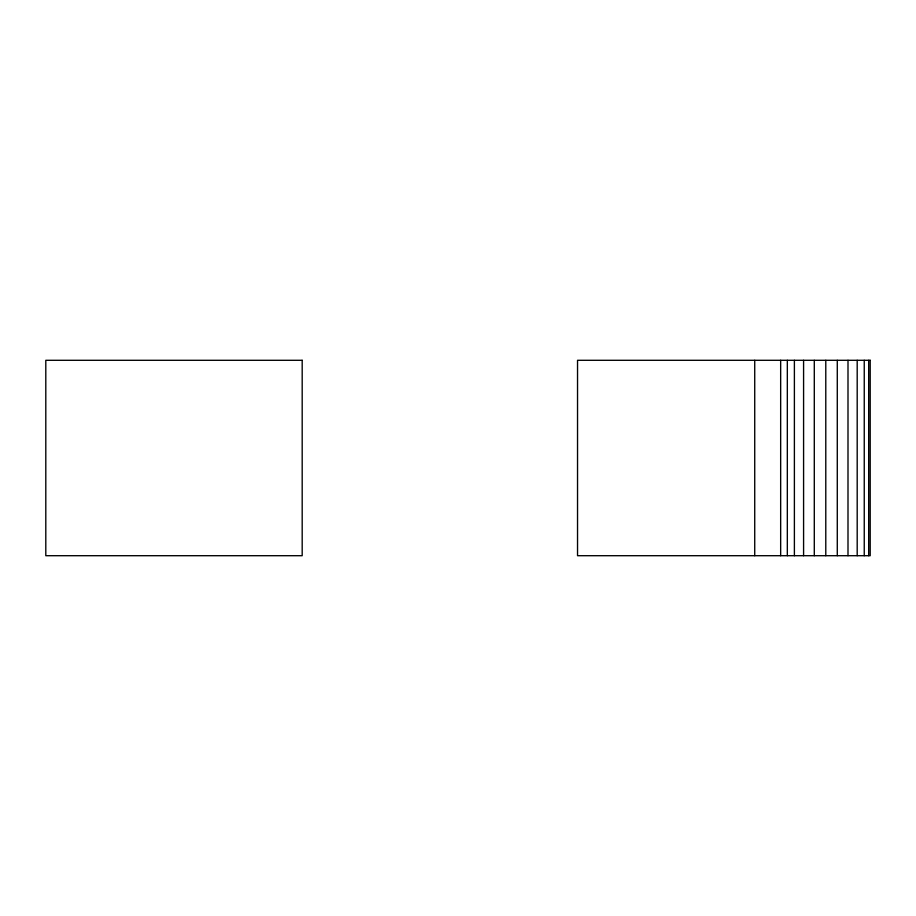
<?xml version="1.0" encoding="UTF-8"?>
<svg xmlns="http://www.w3.org/2000/svg" width="916" height="916" viewBox="0 0 916 916"><rect width="100%" height="100%" fill="white"/><g stroke="black" fill="none" stroke-linecap="round" stroke-linejoin="round"><path stroke-width="1.37" d="M868.689 360.297L868.689 555.703M864.246 360.297L864.246 555.703M857.193 360.297L857.193 555.703M847.998 360.297L847.998 555.703M837.281 360.297L837.281 555.703M825.785 360.297L825.785 555.703M814.29 360.297L814.29 555.703M803.584 360.297L803.584 555.703M794.39 360.297L794.39 555.703M787.325 360.297L787.325 555.703M780.661 360.297L780.661 555.703M754.727 360.297L754.727 555.703M302.188 360.297L45.8 360.297L45.8 555.703L302.188 555.703L302.188 360.297M870.2 360.297L577.538 360.297L577.538 555.703L870.2 555.703L870.2 360.297"/></g></svg>
